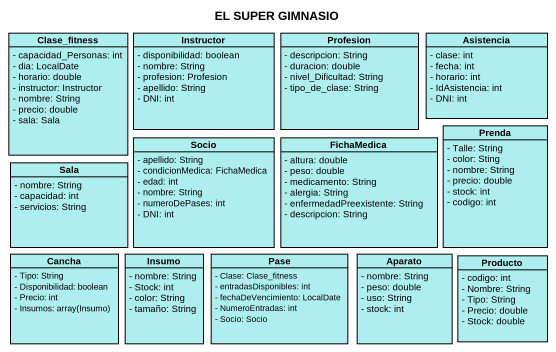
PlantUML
@startuml
title EL SUPER GIMNASIO
hide circle
hide empty members
skinparam classAttributeIconSize 0
class Clase_fitness #AFEEEE {
  - capacidad_Personas: int
  - dia: LocalDate
  - horario: double
  - instructor: Instructor
  - nombre: String
  - precio: double
  - sala: Sala
}
class Instructor #AFEEEE {
  - disponibilidad: boolean
  - nombre: String
  - profesion: Profesion
  - apellido: String
  - DNI: int
}
class Profesion #AFEEEE {
  - descripcion: String
  - duracion: double
  - nivel_Dificultad: String
  - tipo_de_clase: String
}
class Asistencia #AFEEEE {
  - clase: int
  - fecha: int
  - horario: int
  - IdAsistencia: int
  - DNI: int
}
class Socio #AFEEEE {
  - apellido: String
  - condicionMedica: FichaMedica
  - edad: int
  - nombre: String
  - numeroDePases: int
  - DNI: int
}
class FichaMedica #AFEEEE {
  - altura: double
  - peso: double
  - medicamento: String
  - alergia: String
  - enfermedadPreexistente: String
  - descripcion: String
}
class Prenda #AFEEEE {
  - Talle: String
  - color: Sting
  - nombre: String
  - precio: double
  - stock: int
  - codigo: int
}
class Sala #AFEEEE {
  - nombre: String
  - capacidad: int
  - servicios: String
}
class Cancha #AFEEEE {
  - Tipo: String
  - Disponibilidad: boolean
  - Precio: int
  {field} - Insumos: array(Insumo)
}
class Insumo #AFEEEE {
  - nombre: String
  - Stock: int
  - color: String
  - tamaño: String
}
class Pase #AFEEEE {
  - Clase: Clase_fitness
  - entradasDisponibles: int
  - fechaDeVencimiento: LocalDate
  - NumeroEntradas: int
  - Socio: Socio
}
class Aparato #AFEEEE {
  - nombre: String
  - peso: double
  - uso: String
  - stock: int
}
class Producto #AFEEEE {
  - codigo: int
  - Nombre: String
  - Tipo: String
  - Precio: double
  - Stock: double
}
@enduml
